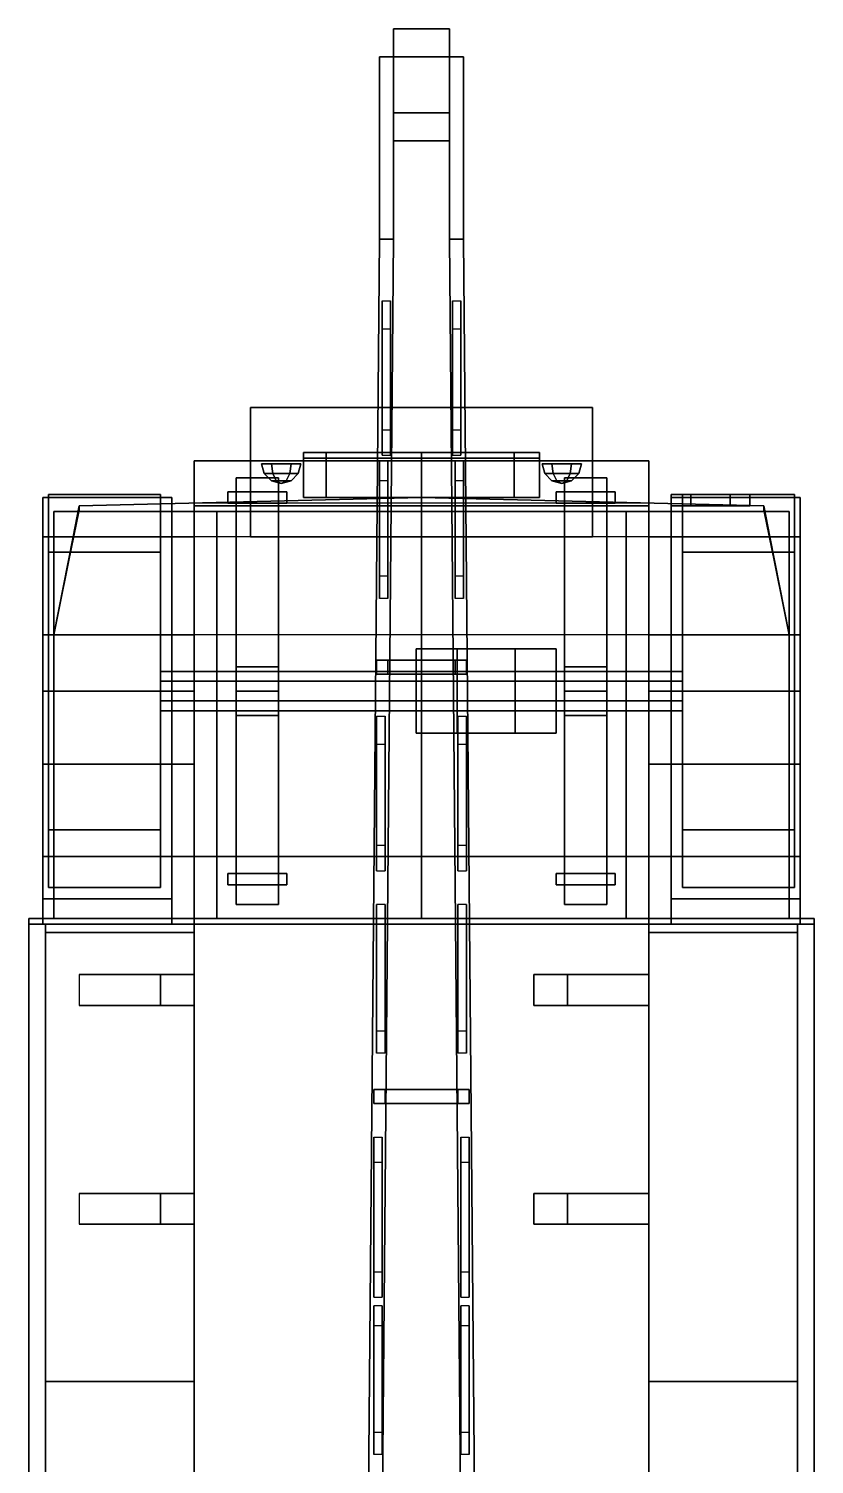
# Model space of a CAD drawing. Extents: x -1.4 to 1.4, y -4.12 to 5.27.
# Drawn here: x -1.4 to 1.4, y 0.16 to 5.27 of the extents above; entities that cross this region are included whole.
import ezdxf

# ---------------------------------------------------------------- set-up
doc = ezdxf.new("R2010")
doc.units = 0
doc.layers.get('0').update_dxf_attribs({"linetype": 'CONTINUOUS'})
for name, color, linetype in [('CRANE', 1, 'CONTINUOUS'), ('MUDGUARD', 6, 'CONTINUOUS'), ('WHEELS', 2, 'CONTINUOUS')]:
    doc.layers.add(name, color=color, linetype=linetype)

msp = doc.modelspace()

# ---------------------------------------------------------------- linework, layer by layer
for points in [[(-0.61, 3.92, 1.11), (-0.61, 3.46, 1.11), (-0.61, 3.46, 1.31), (-0.61, 3.92, 1.31)], [(-0.61, 3.92, 1.31), (-0.61, 3.46, 1.31), (0.61, 3.46, 1.31), (0.61, 3.92, 1.31)], [(0.61, 3.92, 1.31), (0.61, 3.92, 1.11), (-0.61, 3.92, 1.11), (-0.61, 3.92, 1.31)], [(0.61, 3.92, 1.11), (0.61, 3.46, 1.11), (-0.61, 3.46, 1.11), (-0.61, 3.92, 1.11)], [(0.61, 3.46, 1.31), (0.61, 3.46, 1.11), (0.61, 3.92, 1.11), (0.61, 3.92, 1.31)], [(0.42, 3.76, 2.15), (0.42, 3.74, 1.3), (-0.42, 3.74, 1.3), (-0.42, 3.76, 2.15)], [(-0.42, 3.76, 2.15), (-0.42, 3.74, 1.3), (-0.42, 3.6, 1.3), (-0.42, 3.6, 2.15)], [(-0.34, 3.76, 2.24), (-0.42, 3.76, 2.15), (-0.42, 3.6, 2.15), (-0.34, 3.6, 2.24)], [(0, 3.76, 2.27), (0, 3.76, 2.15), (-0.42, 3.76, 2.15), (-0.34, 3.76, 2.24)], [(-0.42, 3.74, 1.3), (0.42, 3.74, 1.3), (0.42, 3.6, 1.3), (-0.42, 3.6, 1.3)], [(-0.34, 3.6, 2.24), (0, 3.6, 2.27), (0, 3.76, 2.27), (-0.34, 3.76, 2.24)], [(0.33, 3.76, 2.24), (0.42, 3.76, 2.15), (0, 3.76, 2.15), (0, 3.76, 2.27)], [(0, 3.6, 2.27), (0.33, 3.6, 2.24), (0.33, 3.76, 2.24), (0, 3.76, 2.27)], [(0.33, 3.6, 2.24), (0.42, 3.6, 2.15), (0.42, 3.76, 2.15), (0.33, 3.76, 2.24)], [(0.42, 3.6, 2.15), (0.42, 3.6, 1.3), (0.42, 3.74, 1.3), (0.42, 3.76, 2.15)], [(-0.81, 3.73, 1.12), (-0.81, 2.1, 1.12), (-0.81, 2.1, 1.3), (-0.81, 3.73, 1.3)], [(0.81, 3.73, 1.12), (0.81, 2.1, 1.12), (-0.81, 2.1, 1.12), (-0.81, 3.73, 1.12)], [(0.81, 3.73, 1.3), (0.81, 3.73, 1.12), (-0.81, 3.73, 1.12), (-0.81, 3.73, 1.3)], [(-0.81, 3.73, 1.3), (-0.81, 3.5801, 1.3), (0.81, 3.5801, 1.3), (0.81, 3.73, 1.3)], [(-0.43, 3.72, 1.37), (-0.465, 3.72, 1.3094), (-0.535, 3.72, 1.3094), (-0.57, 3.72, 1.37)], [(-0.465, 3.72, 1.4306), (-0.43, 3.72, 1.37), (-0.57, 3.72, 1.37), (-0.535, 3.72, 1.4306)], [(-0.5303, 3.685, 1.4225), (-0.535, 3.72, 1.4306), (-0.57, 3.72, 1.37), (-0.5606, 3.685, 1.37)], [(-0.5606, 3.685, 1.37), (-0.57, 3.72, 1.37), (-0.535, 3.72, 1.3094), (-0.5303, 3.685, 1.3175)], [(-0.5175, 3.6594, 1.4003), (-0.5303, 3.685, 1.4225), (-0.5606, 3.685, 1.37), (-0.535, 3.6594, 1.37)], [(-0.535, 3.6594, 1.37), (-0.5606, 3.685, 1.37), (-0.5303, 3.685, 1.3175), (-0.5175, 3.6594, 1.3397)], [(-0.4697, 3.685, 1.4225), (-0.465, 3.72, 1.4306), (-0.535, 3.72, 1.4306), (-0.5303, 3.685, 1.4225)], [(-0.5303, 3.685, 1.3175), (-0.535, 3.72, 1.3094), (-0.465, 3.72, 1.3094), (-0.4697, 3.685, 1.3175)], [(-0.4825, 3.6594, 1.4003), (-0.4697, 3.685, 1.4225), (-0.5303, 3.685, 1.4225), (-0.5175, 3.6594, 1.4003)], [(-0.5175, 3.6594, 1.3397), (-0.5303, 3.685, 1.3175), (-0.4697, 3.685, 1.3175), (-0.4825, 3.6594, 1.3397)], [(-0.465, 3.6594, 1.37), (-0.4394, 3.685, 1.37), (-0.4697, 3.685, 1.4225), (-0.4825, 3.6594, 1.4003)], [(-0.4825, 3.6594, 1.3397), (-0.4697, 3.685, 1.3175), (-0.4394, 3.685, 1.37), (-0.465, 3.6594, 1.37)], [(-0.4394, 3.685, 1.37), (-0.43, 3.72, 1.37), (-0.465, 3.72, 1.4306), (-0.4697, 3.685, 1.4225)], [(-0.4697, 3.685, 1.3175), (-0.465, 3.72, 1.3094), (-0.43, 3.72, 1.37), (-0.4394, 3.685, 1.37)], [(0.4394, 3.685, 1.37), (0.43, 3.72, 1.37), (0.465, 3.72, 1.3094), (0.4697, 3.685, 1.3175)], [(0.4697, 3.685, 1.4225), (0.465, 3.72, 1.4306), (0.43, 3.72, 1.37), (0.4394, 3.685, 1.37)], [(0.535, 3.72, 1.4306), (0.57, 3.72, 1.37), (0.43, 3.72, 1.37), (0.465, 3.72, 1.4306)], [(0.57, 3.72, 1.37), (0.535, 3.72, 1.3094), (0.465, 3.72, 1.3094), (0.43, 3.72, 1.37)], [(0.465, 3.6594, 1.37), (0.4394, 3.685, 1.37), (0.4697, 3.685, 1.3175), (0.4825, 3.6594, 1.3397)], [(0.4825, 3.6594, 1.4003), (0.4697, 3.685, 1.4225), (0.4394, 3.685, 1.37), (0.465, 3.6594, 1.37)], [(0.4697, 3.685, 1.3175), (0.465, 3.72, 1.3094), (0.535, 3.72, 1.3094), (0.5303, 3.685, 1.3175)], [(0.5303, 3.685, 1.4225), (0.535, 3.72, 1.4306), (0.465, 3.72, 1.4306), (0.4697, 3.685, 1.4225)], [(0.4825, 3.6594, 1.3397), (0.4697, 3.685, 1.3175), (0.5303, 3.685, 1.3175), (0.5175, 3.6594, 1.3397)], [(0.5175, 3.6594, 1.4003), (0.5303, 3.685, 1.4225), (0.4697, 3.685, 1.4225), (0.4825, 3.6594, 1.4003)], [(0.5175, 3.6594, 1.3397), (0.5303, 3.685, 1.3175), (0.5606, 3.685, 1.37), (0.535, 3.6594, 1.37)], [(0.535, 3.6594, 1.37), (0.5606, 3.685, 1.37), (0.5303, 3.685, 1.4225), (0.5175, 3.6594, 1.4003)], [(0.5303, 3.685, 1.3175), (0.535, 3.72, 1.3094), (0.57, 3.72, 1.37), (0.5606, 3.685, 1.37)], [(0.5606, 3.685, 1.37), (0.57, 3.72, 1.37), (0.535, 3.72, 1.4306), (0.5303, 3.685, 1.4225)], [(0.81, 2.1, 1.3), (0.81, 2.1, 1.12), (0.81, 3.73, 1.12), (0.81, 3.73, 1.3)], [(-0.51, 3.67, 1.1), (-0.51, 3.67, 1.05), (-0.66, 3.67, 1.05), (-0.66, 3.67, 1.1)], [(-0.66, 3.67, 1.05), (-0.66, 2.91, 0.8), (-0.66, 2.91, 0.9), (-0.66, 3.67, 1.1)], [(-0.51, 3.67, 1.05), (-0.51, 2.91, 0.8), (-0.66, 2.91, 0.8), (-0.66, 3.67, 1.05)], [(-0.66, 3.67, 1.1), (-0.66, 2.91, 0.9), (-0.51, 2.91, 0.9), (-0.51, 3.67, 1.1)], [(-0.5, 3.65, 1.37), (-0.5175, 3.6594, 1.4003), (-0.535, 3.6594, 1.37), (-0.5, 3.65, 1.37)], [(-0.5, 3.65, 1.37), (-0.535, 3.6594, 1.37), (-0.5175, 3.6594, 1.3397), (-0.5, 3.65, 1.37)], [(-0.5, 3.65, 1.37), (-0.4825, 3.6594, 1.4003), (-0.5175, 3.6594, 1.4003), (-0.5, 3.65, 1.37)], [(-0.5, 3.65, 1.37), (-0.5175, 3.6594, 1.3397), (-0.4825, 3.6594, 1.3397), (-0.5, 3.65, 1.37)], [(-0.51, 2.91, 0.9), (-0.51, 2.91, 0.8), (-0.51, 3.67, 1.05), (-0.51, 3.67, 1.1)], [(-0.5, 3.65, 1.37), (-0.465, 3.6594, 1.37), (-0.4825, 3.6594, 1.4003), (-0.5, 3.65, 1.37)], [(-0.5, 3.65, 1.37), (-0.4825, 3.6594, 1.3397), (-0.465, 3.6594, 1.37), (-0.5, 3.65, 1.37)], [(0.5, 3.65, 1.37), (0.465, 3.6594, 1.37), (0.4825, 3.6594, 1.3397), (0.5, 3.65, 1.37)], [(0.5, 3.65, 1.37), (0.4825, 3.6594, 1.4003), (0.465, 3.6594, 1.37), (0.5, 3.65, 1.37)], [(0.5, 3.65, 1.37), (0.4825, 3.6594, 1.3397), (0.5175, 3.6594, 1.3397), (0.5, 3.65, 1.37)], [(0.5, 3.65, 1.37), (0.5175, 3.6594, 1.4003), (0.4825, 3.6594, 1.4003), (0.5, 3.65, 1.37)], [(0.5, 3.65, 1.37), (0.5175, 3.6594, 1.3397), (0.535, 3.6594, 1.37), (0.5, 3.65, 1.37)], [(0.5, 3.65, 1.37), (0.535, 3.6594, 1.37), (0.5175, 3.6594, 1.4003), (0.5, 3.65, 1.37)], [(0.66, 3.67, 1.1), (0.66, 3.67, 1.05), (0.51, 3.67, 1.05), (0.51, 3.67, 1.1)], [(0.51, 3.67, 1.05), (0.51, 2.91, 0.8), (0.51, 2.91, 0.9), (0.51, 3.67, 1.1)], [(0.66, 3.67, 1.05), (0.66, 2.91, 0.8), (0.51, 2.91, 0.8), (0.51, 3.67, 1.05)], [(0.51, 3.67, 1.1), (0.51, 2.91, 0.9), (0.66, 2.91, 0.9), (0.66, 3.67, 1.1)], [(0.66, 2.91, 0.9), (0.66, 2.91, 0.8), (0.66, 3.67, 1.05), (0.66, 3.67, 1.1)], [(0, 3.6, 1.3), (0, 3.46, 1.3), (-1.24, 3.46, 1.3), (-1.22, 3.57, 1.3)], [(0, 3.6, 2.42), (0, 3.6, 1.3), (-1.22, 3.57, 1.3), (-1.22, 3.57, 2.25)], [(0, 3.55, 3.11), (0, 3.6, 2.42), (-1.22, 3.57, 2.25), (-1.22, 3.55, 3.11)], [(-0.48, 3.62, 1.02), (-0.48, 3.58, 1.02), (-0.69, 3.58, 1.02), (-0.69, 3.62, 1.02)], [(-0.48, 3.62, 1.12), (-0.48, 3.62, 1.02), (-0.69, 3.62, 1.02), (-0.69, 3.62, 1.12)], [(-0.69, 3.62, 1.02), (-0.69, 3.58, 1.02), (-0.69, 3.58, 1.12), (-0.69, 3.62, 1.12)], [(-0.48, 3.58, 1.12), (-0.48, 3.58, 1.02), (-0.48, 3.62, 1.02), (-0.48, 3.62, 1.12)], [(1.22, 3.57, 2.25), (1.22, 3.57, 1.3), (0, 3.6, 1.3), (0, 3.6, 2.42)], [(1.22, 3.57, 1.3), (1.24, 3.46, 1.3), (0, 3.46, 1.3), (0, 3.6, 1.3)], [(1.22, 3.55, 3.11), (1.22, 3.57, 2.25), (0, 3.6, 2.42), (0, 3.55, 3.11)], [(0.48, 3.62, 1.02), (0.48, 3.58, 1.02), (0.48, 3.58, 1.12), (0.48, 3.62, 1.12)], [(0.69, 3.62, 1.12), (0.69, 3.62, 1.02), (0.48, 3.62, 1.02), (0.48, 3.62, 1.12)], [(0.69, 3.62, 1.02), (0.69, 3.58, 1.02), (0.48, 3.58, 1.02), (0.48, 3.62, 1.02)], [(0.69, 3.58, 1.12), (0.69, 3.58, 1.02), (0.69, 3.62, 1.02), (0.69, 3.62, 1.12)], [(0.96, 3.61, 1.6912), (0.89, 3.61, 1.57), (0.89, 3.57, 1.57), (0.96, 3.57, 1.6912)], [(0.89, 3.61, 1.57), (0.96, 3.61, 1.4488), (0.96, 3.57, 1.4488), (0.89, 3.57, 1.57)], [(1.17, 3.61, 1.57), (0.89, 3.61, 1.57), (0.96, 3.61, 1.6912), (1.1, 3.61, 1.6912)], [(1.1, 3.61, 1.4488), (0.96, 3.61, 1.4488), (0.89, 3.61, 1.57), (1.17, 3.61, 1.57)], [(1.1, 3.61, 1.6912), (0.96, 3.61, 1.6912), (0.96, 3.57, 1.6912), (1.1, 3.57, 1.6912)], [(0.96, 3.61, 1.4488), (1.1, 3.61, 1.4488), (1.1, 3.57, 1.4488), (0.96, 3.57, 1.4488)], [(1.17, 3.61, 1.57), (1.1, 3.61, 1.6912), (1.1, 3.57, 1.6912), (1.17, 3.57, 1.57)], [(1.1, 3.61, 1.4488), (1.17, 3.61, 1.57), (1.17, 3.57, 1.57), (1.1, 3.57, 1.4488)], [(-1.22, 3.57, 2.25), (-1.31, 3.11, 2.25), (-1.31, 3.11, 3.11), (-1.22, 3.55, 3.11)], [(1.31, 3.55, 3.18), (1.31, 3.55, 3.11), (-1.31, 3.55, 3.11), (-1.31, 3.55, 3.18)], [(-1.31, 3.55, 3.18), (-1.31, 3.55, 3.11), (-1.31, 2.1, 3.11), (-1.31, 2.1, 3.18)], [(-1.31, 3.55, 3.11), (1.31, 3.55, 3.11), (1.31, 3.11, 3.11), (-1.31, 3.11, 3.11)], [(0, 3.55, 3.4), (0, 3.55, 3.18), (-1.31, 3.55, 3.18), (-0.73, 3.55, 3.35)], [(-0.73, 3.55, 3.35), (-1.31, 3.55, 3.18), (-1.31, 2.1, 3.18), (-0.73, 2.1, 3.35)], [(-1.22, 3.57, 1.3), (-1.24, 3.46, 1.3), (-1.2415, 3.46, 2.25), (-1.22, 3.57, 2.25)], [(0.81, 3.57, 2.25), (0.81, 3.57, 1.3), (-0.81, 3.57, 1.3), (-0.81, 3.57, 2.25)], [(0.81, 3.57, 1.3), (0.81, 2.32, 1.3), (-0.81, 2.32, 1.3), (-0.81, 3.57, 1.3)], [(-0.73, 2.1, 3.35), (0, 2.1, 3.4), (0, 3.55, 3.4), (-0.73, 3.55, 3.35)], [(-0.69, 3.58, 1.12), (-0.69, 3.58, 1.02), (-0.48, 3.58, 1.02), (-0.48, 3.58, 1.12)], [(0, 2.1, 3.4), (0.73, 2.1, 3.35), (0.73, 3.55, 3.35), (0, 3.55, 3.4)], [(0.73, 3.55, 3.35), (1.31, 3.55, 3.18), (0, 3.55, 3.18), (0, 3.55, 3.4)], [(0.48, 3.58, 1.12), (0.48, 3.58, 1.02), (0.69, 3.58, 1.02), (0.69, 3.58, 1.12)], [(0.73, 2.1, 3.35), (1.31, 2.1, 3.18), (1.31, 3.55, 3.18), (0.73, 3.55, 3.35)], [(1.2415, 3.46, 2.25), (1.24, 3.46, 1.3), (1.22, 3.57, 1.3), (1.22, 3.57, 2.25)], [(1.31, 3.11, 3.11), (1.31, 3.11, 2.25), (1.22, 3.57, 2.25), (1.22, 3.55, 3.11)], [(1.31, 2.1, 3.18), (1.31, 2.1, 3.11), (1.31, 3.55, 3.11), (1.31, 3.55, 3.18)], [(-1.24, 3.46, 1.3), (-1.31, 3.11, 1.5), (-1.31, 3.11, 2.25), (-1.2415, 3.46, 2.25)], [(-0.81, 3.46, 1.3), (-0.81, 3.11, 1.5), (-1.31, 3.11, 1.5), (-1.24, 3.46, 1.3)], [(-0.61, 3.46, 1.31), (-0.61, 3.46, 1.11), (0.61, 3.46, 1.11), (0.61, 3.46, 1.31)], [(1.24, 3.46, 1.3), (1.31, 3.11, 1.5), (0.81, 3.11, 1.5), (0.81, 3.46, 1.3)], [(1.31, 3.11, 2.25), (1.31, 3.11, 1.5), (1.24, 3.46, 1.3), (1.2415, 3.46, 2.25)], [(-1.31, 3.11, 1.5), (-1.31, 2.91, 1.53), (-1.31, 2.91, 2.25), (-1.31, 3.11, 2.25)], [(-0.81, 3.11, 1.5), (-0.81, 2.91, 1.53), (-1.31, 2.91, 1.53), (-1.31, 3.11, 1.5)], [(-1.31, 3.11, 2.25), (-1.31, 2.1, 2.25), (-1.31, 2.1, 3.11), (-1.31, 3.11, 3.11)], [(-1.31, 3.11, 3.11), (-1.31, 2.1, 3.11), (1.31, 2.1, 3.11), (1.31, 3.11, 3.11)], [(1.31, 3.11, 1.5), (1.31, 2.91, 1.53), (0.81, 2.91, 1.53), (0.81, 3.11, 1.5)], [(1.31, 2.91, 2.25), (1.31, 2.91, 1.53), (1.31, 3.11, 1.5), (1.31, 3.11, 2.25)], [(1.31, 2.1, 3.11), (1.31, 2.1, 2.25), (1.31, 3.11, 2.25), (1.31, 3.11, 3.11)], [(0.1267, 3.06, 0.9494), (-0.0194, 3.06, 0.8033), (-0.0194, 2.76, 0.8033), (0.1267, 2.76, 0.9494)], [(-0.0194, 3.06, 0.8033), (-0.0194, 3.06, 0.5967), (-0.0194, 2.76, 0.5967), (-0.0194, 2.76, 0.8033)], [(-0.0194, 3.06, 0.5967), (0.1267, 3.06, 0.4506), (0.1267, 2.76, 0.4506), (-0.0194, 2.76, 0.5967)], [(0.3333, 3.06, 0.9494), (-0.0194, 3.06, 0.5967), (-0.0194, 3.06, 0.8033), (0.1267, 3.06, 0.9494)], [(0.4794, 3.06, 0.8033), (0.1267, 3.06, 0.4506), (-0.0194, 3.06, 0.5967), (0.3333, 3.06, 0.9494)], [(0.3333, 3.06, 0.9494), (0.1267, 3.06, 0.9494), (0.1267, 2.76, 0.9494), (0.3333, 2.76, 0.9494)], [(0.1267, 3.06, 0.4506), (0.3333, 3.06, 0.4506), (0.3333, 2.76, 0.4506), (0.1267, 2.76, 0.4506)], [(0.4794, 3.06, 0.5967), (0.3333, 3.06, 0.4506), (0.1267, 3.06, 0.4506), (0.4794, 3.06, 0.8033)], [(0.4794, 3.06, 0.8033), (0.3333, 3.06, 0.9494), (0.3333, 2.76, 0.9494), (0.4794, 2.76, 0.8033)], [(0.3333, 3.06, 0.4506), (0.4794, 3.06, 0.5967), (0.4794, 2.76, 0.5967), (0.3333, 2.76, 0.4506)], [(0.4794, 3.06, 0.5967), (0.4794, 3.06, 0.8033), (0.4794, 2.76, 0.8033), (0.4794, 2.76, 0.5967)], [(-0.51, 2.91, 0.8), (-0.51, 2.9966, 0.75), (-0.66, 2.9966, 0.75), (-0.66, 2.91, 0.8)], [(-0.66, 2.8234, 0.75), (-0.66, 2.91, 0.8), (-0.66, 2.9966, 0.75), (-0.66, 2.8234, 0.65)], [(-0.51, 2.9966, 0.75), (-0.51, 2.9966, 0.65), (-0.66, 2.9966, 0.65), (-0.66, 2.9966, 0.75)], [(-0.51, 2.9966, 0.65), (-0.51, 2.91, 0.6), (-0.66, 2.91, 0.6), (-0.66, 2.9966, 0.65)], [(-0.66, 2.8234, 0.65), (-0.66, 2.9966, 0.75), (-0.66, 2.9966, 0.65), (-0.66, 2.91, 0.6)], [(-0.51, 2.8234, 0.75), (-0.51, 2.9966, 0.65), (-0.51, 2.9966, 0.75), (-0.51, 2.91, 0.8)], [(-0.51, 2.8234, 0.65), (-0.51, 2.91, 0.6), (-0.51, 2.9966, 0.65), (-0.51, 2.8234, 0.75)], [(0.51, 2.8234, 0.75), (0.51, 2.91, 0.8), (0.51, 2.9966, 0.75), (0.51, 2.8234, 0.65)], [(0.66, 2.91, 0.8), (0.66, 2.9966, 0.75), (0.51, 2.9966, 0.75), (0.51, 2.91, 0.8)], [(0.51, 2.8234, 0.65), (0.51, 2.9966, 0.75), (0.51, 2.9966, 0.65), (0.51, 2.91, 0.6)], [(0.66, 2.9966, 0.65), (0.66, 2.91, 0.6), (0.51, 2.91, 0.6), (0.51, 2.9966, 0.65)], [(0.66, 2.9966, 0.75), (0.66, 2.9966, 0.65), (0.51, 2.9966, 0.65), (0.51, 2.9966, 0.75)], [(0.66, 2.8234, 0.75), (0.66, 2.9966, 0.65), (0.66, 2.9966, 0.75), (0.66, 2.91, 0.8)], [(0.66, 2.8234, 0.65), (0.66, 2.91, 0.6), (0.66, 2.9966, 0.65), (0.66, 2.8234, 0.75)], [(-1.31, 2.91, 1.53), (-1.31, 2.65, 1.5), (-1.31, 2.65, 2.25), (-1.31, 2.91, 2.25)], [(-0.81, 2.91, 1.53), (-0.81, 2.65, 1.5), (-1.31, 2.65, 1.5), (-1.31, 2.91, 1.53)], [(-0.51, 2.8234, 0.75), (-0.51, 2.91, 0.8), (-0.66, 2.91, 0.8), (-0.66, 2.8234, 0.75)], [(-0.51, 2.91, 0.6), (-0.51, 2.8234, 0.65), (-0.66, 2.8234, 0.65), (-0.66, 2.91, 0.6)], [(-0.66, 2.91, 0.9), (-0.66, 2.91, 0.8), (-0.66, 2.15, 1.05), (-0.66, 2.15, 1.1)], [(-0.66, 2.15, 1.05), (-0.66, 2.91, 0.8), (-0.51, 2.91, 0.8), (-0.51, 2.15, 1.05)], [(-0.51, 2.15, 1.1), (-0.51, 2.91, 0.9), (-0.66, 2.91, 0.9), (-0.66, 2.15, 1.1)], [(-0.51, 2.15, 1.05), (-0.51, 2.91, 0.8), (-0.51, 2.91, 0.9), (-0.51, 2.15, 1.1)], [(0.66, 2.8234, 0.75), (0.66, 2.91, 0.8), (0.51, 2.91, 0.8), (0.51, 2.8234, 0.75)], [(0.66, 2.91, 0.6), (0.66, 2.8234, 0.65), (0.51, 2.8234, 0.65), (0.51, 2.91, 0.6)], [(0.51, 2.91, 0.9), (0.51, 2.91, 0.8), (0.51, 2.15, 1.05), (0.51, 2.15, 1.1)], [(0.51, 2.15, 1.05), (0.51, 2.91, 0.8), (0.66, 2.91, 0.8), (0.66, 2.15, 1.05)], [(0.66, 2.15, 1.1), (0.66, 2.91, 0.9), (0.51, 2.91, 0.9), (0.51, 2.15, 1.1)], [(0.66, 2.15, 1.05), (0.66, 2.91, 0.8), (0.66, 2.91, 0.9), (0.66, 2.15, 1.1)], [(1.31, 2.91, 1.53), (1.31, 2.65, 1.5), (0.81, 2.65, 1.5), (0.81, 2.91, 1.53)], [(1.31, 2.65, 2.25), (1.31, 2.65, 1.5), (1.31, 2.91, 1.53), (1.31, 2.91, 2.25)], [(-0.51, 2.8234, 0.65), (-0.51, 2.8234, 0.75), (-0.66, 2.8234, 0.75), (-0.66, 2.8234, 0.65)], [(0.66, 2.8234, 0.65), (0.66, 2.8234, 0.75), (0.51, 2.8234, 0.75), (0.51, 2.8234, 0.65)], [(0.3333, 2.76, 0.9494), (0.1267, 2.76, 0.9494), (-0.0194, 2.76, 0.8033), (0.4794, 2.76, 0.8033)], [(0.4794, 2.76, 0.8033), (-0.0194, 2.76, 0.8033), (-0.0194, 2.76, 0.5967), (0.4794, 2.76, 0.5967)], [(0.4794, 2.76, 0.5967), (-0.0194, 2.76, 0.5967), (0.1267, 2.76, 0.4506), (0.3333, 2.76, 0.4506)], [(-1.31, 2.65, 1.5), (-1.31, 2.32, 1.3), (-1.31, 2.32, 2.25), (-1.31, 2.65, 2.25)], [(-0.81, 2.65, 1.5), (-0.81, 2.32, 1.3), (-1.31, 2.32, 1.3), (-1.31, 2.65, 1.5)], [(1.31, 2.65, 1.5), (1.31, 2.32, 1.3), (0.81, 2.32, 1.3), (0.81, 2.65, 1.5)], [(1.31, 2.32, 2.25), (1.31, 2.32, 1.3), (1.31, 2.65, 1.5), (1.31, 2.65, 2.25)], [(-1.31, 2.32, 1.3), (-1.31, 2.1, 1.3), (-1.31, 2.1, 2.25), (-1.31, 2.32, 2.25)], [(1.31, 2.32, 1.3), (1.31, 2.1, 1.3), (-1.31, 2.1, 1.3), (-1.31, 2.32, 1.3)], [(1.31, 2.1, 2.25), (1.31, 2.1, 1.3), (1.31, 2.32, 1.3), (1.31, 2.32, 2.25)], [(-0.48, 2.26, 1.12), (-0.48, 2.26, 1.02), (-0.69, 2.26, 1.02), (-0.69, 2.26, 1.12)], [(-0.48, 2.26, 1.02), (-0.48, 2.22, 1.02), (-0.69, 2.22, 1.02), (-0.69, 2.26, 1.02)], [(-0.69, 2.26, 1.02), (-0.69, 2.22, 1.02), (-0.69, 2.22, 1.12), (-0.69, 2.26, 1.12)], [(-0.48, 2.22, 1.12), (-0.48, 2.22, 1.02), (-0.48, 2.26, 1.02), (-0.48, 2.26, 1.12)], [(0.48, 2.26, 1.02), (0.48, 2.22, 1.02), (0.48, 2.22, 1.12), (0.48, 2.26, 1.12)], [(0.69, 2.26, 1.02), (0.69, 2.22, 1.02), (0.48, 2.22, 1.02), (0.48, 2.26, 1.02)], [(0.69, 2.26, 1.12), (0.69, 2.26, 1.02), (0.48, 2.26, 1.02), (0.48, 2.26, 1.12)], [(0.69, 2.22, 1.12), (0.69, 2.22, 1.02), (0.69, 2.26, 1.02), (0.69, 2.26, 1.12)], [(-0.69, 2.22, 1.12), (-0.69, 2.22, 1.02), (-0.48, 2.22, 1.02), (-0.48, 2.22, 1.12)], [(0.48, 2.22, 1.12), (0.48, 2.22, 1.02), (0.69, 2.22, 1.02), (0.69, 2.22, 1.12)], [(-0.66, 2.15, 1.1), (-0.66, 2.15, 1.05), (-0.51, 2.15, 1.05), (-0.51, 2.15, 1.1)], [(0.51, 2.15, 1.1), (0.51, 2.15, 1.05), (0.66, 2.15, 1.05), (0.66, 2.15, 1.1)], [(-1.4, 2.1, 1.59), (-1.4, -2.82, 1.59), (-1.4, -2.82, 1.82), (-1.4, 2.1, 1.82)], [(-1.4, 2.1, 1.82), (-1.4, -2.82, 1.82), (1.4, -2.82, 1.82), (1.4, 2.1, 1.82)], [(1.4, 2.1, 1.82), (1.4, 2.1, 1.59), (-1.4, 2.1, 1.59), (-1.4, 2.1, 1.82)], [(1.4, 2.1, 1.59), (1.4, -2.82, 1.59), (-1.4, -2.82, 1.59), (-1.4, 2.1, 1.59)], [(-1.31, 2.1, 2.25), (-1.31, 2.1, 1.3), (1.31, 2.1, 1.3), (1.31, 2.1, 2.25)], [(-1.31, 2.1, 3.11), (-1.31, 2.1, 2.25), (1.31, 2.1, 2.25), (1.31, 2.1, 3.11)], [(-1.31, 2.1, 3.11), (1.31, 2.1, 3.11), (1.31, 2.1, 3.18), (-1.31, 2.1, 3.18)], [(-1.31, 2.1, 3.18), (0, 2.1, 3.18), (0, 2.1, 3.4), (-0.73, 2.1, 3.35)], [(-0.81, 2.1, 1.12), (-0.81, -3.82, 1.12), (-0.81, -3.82, 1.54), (-0.81, 2.1, 1.54)], [(-0.81, 2.1, 1.54), (-0.81, -3.82, 1.54), (0.81, -3.82, 1.54), (0.81, 2.1, 1.54)], [(0.81, 2.1, 1.12), (0.81, -3.82, 1.12), (-0.81, -3.82, 1.12), (-0.81, 2.1, 1.12)], [(0, 2.1, 3.18), (1.31, 2.1, 3.18), (0.73, 2.1, 3.35), (0, 2.1, 3.4)], [(0.81, -3.82, 1.54), (0.81, -3.82, 1.12), (0.81, 2.1, 1.12), (0.81, 2.1, 1.54)], [(1.4, -2.82, 1.82), (1.4, -2.82, 1.59), (1.4, 2.1, 1.59), (1.4, 2.1, 1.82)], [(-1.34, 2.08, 1.54), (-1.34, -2.82, 1.54), (-1.4, -2.82, 1.59), (-1.4, 2.08, 1.59)], [(1.4, 2.08, 1.59), (1.34, 2.08, 1.54), (-1.34, 2.08, 1.54), (-1.4, 2.08, 1.59)], [(1.34, 2.08, 1.54), (1.34, -2.82, 1.54), (-1.34, -2.82, 1.54), (-1.34, 2.08, 1.54)], [(-0.81, 2.05, 1.45), (-0.81, 2.05, 0.81), (-1.34, 2.05, 0.81), (-1.34, 2.05, 1.45)], [(-1.34, 2.05, 0.81), (-1.34, 0.45, 0.81), (-1.34, 0.45, 1.45), (-1.34, 2.05, 1.45)], [(-0.81, 2.05, 0.81), (-0.81, 0.45, 0.81), (-1.34, 0.45, 0.81), (-1.34, 2.05, 0.81)], [(-1.34, 2.05, 1.45), (-1.34, 0.45, 1.45), (-0.81, 0.45, 1.45), (-0.81, 2.05, 1.45)], [(-0.81, 0.45, 1.45), (-0.81, 0.45, 0.81), (-0.81, 2.05, 0.81), (-0.81, 2.05, 1.45)], [(0.81, 2.05, 0.81), (0.81, 0.45, 0.81), (0.81, 0.45, 1.45), (0.81, 2.05, 1.45)], [(0.81, 2.05, 1.45), (0.81, 0.45, 1.45), (1.34, 0.45, 1.45), (1.34, 2.05, 1.45)], [(1.34, 2.05, 1.45), (1.34, 2.05, 0.81), (0.81, 2.05, 0.81), (0.81, 2.05, 1.45)], [(1.34, 2.05, 0.81), (1.34, 0.45, 0.81), (0.81, 0.45, 0.81), (0.81, 2.05, 0.81)], [(1.4, -2.82, 1.59), (1.34, -2.82, 1.54), (1.34, 2.08, 1.54), (1.4, 2.08, 1.59)], [(1.34, 0.45, 1.45), (1.34, 0.45, 0.81), (1.34, 2.05, 0.81), (1.34, 2.05, 1.45)], [(-1.22, 1.9, 1.82), (-1.22, 1.79, 1.82), (-0.93, 1.79, 3.04), (-0.93, 1.9, 3.04)], [(-0.81, 1.9, 3.04), (-0.81, 1.9, 1.82), (-1.22, 1.9, 1.82), (-0.93, 1.9, 3.04)], [(-0.93, 1.9, 3.04), (-0.93, 1.79, 3.04), (-0.81, 1.79, 3.04), (-0.81, 1.9, 3.04)], [(-0.81, 1.79, 3.04), (-0.81, 1.79, 1.82), (-0.81, 1.9, 1.82), (-0.81, 1.9, 3.04)], [(0.52, 1.9, 3.04), (0.81, 1.9, 1.82), (0.4, 1.9, 1.82), (0.4, 1.9, 3.04)], [(0.52, 1.79, 3.04), (0.52, 1.9, 3.04), (0.4, 1.9, 3.04), (0.4, 1.79, 3.04)], [(0.4, 1.9, 3.04), (0.4, 1.9, 1.82), (0.4, 1.79, 1.82), (0.4, 1.79, 3.04)], [(0.81, 1.79, 1.82), (0.81, 1.9, 1.82), (0.52, 1.9, 3.04), (0.52, 1.79, 3.04)], [(-0.93, 1.79, 3.04), (-1.22, 1.79, 1.82), (-0.81, 1.79, 1.82), (-0.81, 1.79, 3.04)], [(0.4, 1.79, 3.04), (0.4, 1.79, 1.82), (0.81, 1.79, 1.82), (0.52, 1.79, 3.04)], [(-1.22, 1.12, 1.82), (-1.22, 1.01, 1.82), (-0.93, 1.01, 3.04), (-0.93, 1.12, 3.04)], [(-0.81, 1.12, 3.04), (-0.81, 1.12, 1.82), (-1.22, 1.12, 1.82), (-0.93, 1.12, 3.04)], [(-0.93, 1.12, 3.04), (-0.93, 1.01, 3.04), (-0.81, 1.01, 3.04), (-0.81, 1.12, 3.04)], [(-0.81, 1.01, 3.04), (-0.81, 1.01, 1.82), (-0.81, 1.12, 1.82), (-0.81, 1.12, 3.04)], [(0.52, 1.12, 3.04), (0.81, 1.12, 1.82), (0.4, 1.12, 1.82), (0.4, 1.12, 3.04)], [(0.52, 1.01, 3.04), (0.52, 1.12, 3.04), (0.4, 1.12, 3.04), (0.4, 1.01, 3.04)], [(0.4, 1.12, 3.04), (0.4, 1.12, 1.82), (0.4, 1.01, 1.82), (0.4, 1.01, 3.04)], [(0.81, 1.01, 1.82), (0.81, 1.12, 1.82), (0.52, 1.12, 3.04), (0.52, 1.01, 3.04)], [(-0.93, 1.01, 3.04), (-1.22, 1.01, 1.82), (-0.81, 1.01, 1.82), (-0.81, 1.01, 3.04)], [(0.4, 1.01, 3.04), (0.4, 1.01, 1.82), (0.81, 1.01, 1.82), (0.52, 1.01, 3.04)], [(-1.34, 0.45, 1.45), (-1.34, 0.45, 0.81), (-0.81, 0.45, 0.81), (-0.81, 0.45, 1.45)], [(0.81, 0.45, 1.45), (0.81, 0.45, 0.81), (1.34, 0.45, 0.81), (1.34, 0.45, 1.45)]]:
    msp.add_3dface(points)
at = {"layer": 'CRANE'}
for points in [[(0.1, 5.17, 4.4632), (0.1, 5.27, 4.29), (-0.1, 5.27, 4.29), (-0.1, 5.17, 4.4632)], [(0.1, 5.27, 4.29), (0.1, 5.17, 4.1168), (-0.1, 5.17, 4.1168), (-0.1, 5.27, 4.29)], [(-0.1, 4.97, 4.4632), (-0.1, 5.17, 4.4632), (-0.1, 5.27, 4.29), (-0.1, 4.87, 4.29)], [(-0.1, 4.87, 4.29), (-0.1, 5.27, 4.29), (-0.1, 5.17, 4.1168), (-0.1, 4.97, 4.1168)], [(0.1, 4.87, 4.29), (0.1, 5.27, 4.29), (0.1, 5.17, 4.4632), (0.1, 4.97, 4.4632)], [(0.1, 4.97, 4.1168), (0.1, 5.17, 4.1168), (0.1, 5.27, 4.29), (0.1, 4.87, 4.29)], [(-0.15, 5.17, 4.17), (-0.15, 4.52, 4.11), (-0.15, 4.52, 4.4), (-0.15, 5.17, 4.4)], [(-0.1, 5.17, 4.4), (-0.1, 5.17, 4.17), (-0.15, 5.17, 4.17), (-0.15, 5.17, 4.4)], [(-0.1, 5.17, 4.17), (-0.1, 4.52, 4.11), (-0.15, 4.52, 4.11), (-0.15, 5.17, 4.17)], [(-0.15, 5.17, 4.4), (-0.15, 4.52, 4.4), (-0.1, 4.52, 4.4), (-0.1, 5.17, 4.4)], [(-0.1, 4.52, 4.4), (-0.1, 4.52, 4.11), (-0.1, 5.17, 4.17), (-0.1, 5.17, 4.4)], [(0.1, 4.97, 4.4632), (0.1, 5.17, 4.4632), (-0.1, 5.17, 4.4632), (-0.1, 4.97, 4.4632)], [(0.1, 5.17, 4.1168), (0.1, 4.97, 4.1168), (-0.1, 4.97, 4.1168), (-0.1, 5.17, 4.1168)], [(0.15, 5.17, 4.17), (0.15, 4.52, 4.11), (0.1, 4.52, 4.11), (0.1, 5.17, 4.17)], [(0.1, 5.17, 4.4), (0.1, 4.52, 4.4), (0.15, 4.52, 4.4), (0.15, 5.17, 4.4)], [(0.15, 5.17, 4.4), (0.15, 5.17, 4.17), (0.1, 5.17, 4.17), (0.1, 5.17, 4.4)], [(0.1, 5.17, 4.17), (0.1, 4.52, 4.11), (0.1, 4.52, 4.4), (0.1, 5.17, 4.4)], [(0.15, 4.52, 4.4), (0.15, 4.52, 4.11), (0.15, 5.17, 4.17), (0.15, 5.17, 4.4)], [(0.1, 4.87, 4.29), (0.1, 4.97, 4.4632), (-0.1, 4.97, 4.4632), (-0.1, 4.87, 4.29)], [(0.1, 4.97, 4.1168), (0.1, 4.87, 4.29), (-0.1, 4.87, 4.29), (-0.1, 4.97, 4.1168)], [(-0.15, 4.52, 4.32), (-0.2, -1.16, 4.32), (-0.2, -1.16, 4.4), (-0.15, 4.52, 4.4)], [(-0.15, 4.52, 4.4), (-0.2, -1.16, 4.4), (-0.15, -1.16, 4.4), (-0.1, 4.52, 4.4)], [(-0.1, 4.52, 4.32), (-0.15, -1.16, 4.32), (-0.2, -1.16, 4.32), (-0.15, 4.52, 4.32)], [(-0.15, 4.52, 4.11), (-0.2, -1.16, 3.75), (-0.2, -1.16, 3.83), (-0.15, 4.52, 4.18)], [(-0.15, 4.52, 4.18), (-0.2, -1.16, 3.83), (-0.15, -1.16, 3.83), (-0.1, 4.52, 4.18)], [(-0.1, 4.52, 4.11), (-0.15, -1.16, 3.75), (-0.2, -1.16, 3.75), (-0.15, 4.52, 4.11)], [(-0.15, -1.16, 4.4), (-0.15, -1.16, 4.32), (-0.1, 4.52, 4.32), (-0.1, 4.52, 4.4)], [(-0.15, -1.16, 3.83), (-0.15, -1.16, 3.75), (-0.1, 4.52, 4.11), (-0.1, 4.52, 4.18)], [(-0.15, 4.52, 4.32), (-0.15, 4.52, 4.18), (-0.1, 4.52, 4.18), (-0.1, 4.52, 4.32)], [(0.1, 4.52, 4.32), (0.15, -1.16, 4.32), (0.15, -1.16, 4.4), (0.1, 4.52, 4.4)], [(0.1, 4.52, 4.4), (0.15, -1.16, 4.4), (0.2, -1.16, 4.4), (0.15, 4.52, 4.4)], [(0.15, 4.52, 4.32), (0.2, -1.16, 4.32), (0.15, -1.16, 4.32), (0.1, 4.52, 4.32)], [(0.1, 4.52, 4.18), (0.15, -1.16, 3.83), (0.2, -1.16, 3.83), (0.15, 4.52, 4.18)], [(0.1, 4.52, 4.11), (0.15, -1.16, 3.75), (0.15, -1.16, 3.83), (0.1, 4.52, 4.18)], [(0.15, 4.52, 4.11), (0.2, -1.16, 3.75), (0.15, -1.16, 3.75), (0.1, 4.52, 4.11)], [(0.1, 4.52, 4.32), (0.1, 4.52, 4.18), (0.15, 4.52, 4.18), (0.15, 4.52, 4.32)], [(0.2, -1.16, 4.4), (0.2, -1.16, 4.32), (0.15, 4.52, 4.32), (0.15, 4.52, 4.4)], [(0.2, -1.16, 3.83), (0.2, -1.16, 3.75), (0.15, 4.52, 4.11), (0.15, 4.52, 4.18)], [(-0.14, 4.2, 4.32), (-0.14, 4.3, 4.32), (-0.14, 3.84, 4.12), (-0.14, 3.75, 4.12)], [(-0.14, 3.84, 4.12), (-0.14, 4.3, 4.32), (-0.11, 4.3, 4.32), (-0.11, 3.84, 4.12)], [(-0.11, 3.84, 4.12), (-0.11, 4.3, 4.32), (-0.11, 4.2, 4.32), (-0.11, 3.75, 4.12)], [(0.11, 3.84, 4.12), (0.11, 4.3, 4.32), (0.14, 4.3, 4.32), (0.14, 3.84, 4.12)], [(0.11, 4.2, 4.32), (0.11, 4.3, 4.32), (0.11, 3.84, 4.12), (0.11, 3.75, 4.12)], [(0.14, 3.84, 4.12), (0.14, 4.3, 4.32), (0.14, 4.2, 4.32), (0.14, 3.75, 4.12)], [(-0.11, 3.75, 4.12), (-0.11, 4.2, 4.32), (-0.14, 4.2, 4.32), (-0.14, 3.75, 4.12)], [(0.14, 3.75, 4.12), (0.14, 4.2, 4.32), (0.11, 4.2, 4.32), (0.11, 3.75, 4.12)], [(-0.15, 3.66, 4.12), (-0.15, 3.24, 4.32), (-0.15, 3.32, 4.32), (-0.15, 3.73, 4.12)], [(-0.15, 3.73, 4.12), (-0.15, 3.32, 4.32), (-0.12, 3.32, 4.32), (-0.12, 3.73, 4.12)], [(-0.12, 3.32, 4.32), (-0.12, 3.24, 4.32), (-0.12, 3.66, 4.12), (-0.12, 3.73, 4.12)], [(0.12, 3.73, 4.12), (0.12, 3.32, 4.32), (0.15, 3.32, 4.32), (0.15, 3.73, 4.12)], [(0.12, 3.66, 4.12), (0.12, 3.24, 4.32), (0.12, 3.32, 4.32), (0.12, 3.73, 4.12)], [(0.15, 3.32, 4.32), (0.15, 3.24, 4.32), (0.15, 3.66, 4.12), (0.15, 3.73, 4.12)], [(-0.12, 3.66, 4.12), (-0.12, 3.24, 4.32), (-0.15, 3.24, 4.32), (-0.15, 3.66, 4.12)], [(0.15, 3.66, 4.12), (0.15, 3.24, 4.32), (0.12, 3.24, 4.32), (0.12, 3.66, 4.12)], [(-0.16, 3.02, 4.08), (-0.16, 2.97, 4.08), (-0.16, 2.97, 4.32), (-0.16, 3.02, 4.32)], [(-0.12, 3.02, 4.32), (-0.12, 3.02, 4.08), (-0.16, 3.02, 4.08), (-0.16, 3.02, 4.32)], [(-0.12, 2.97, 4.32), (-0.12, 2.97, 4.08), (-0.12, 3.02, 4.08), (-0.12, 3.02, 4.32)], [(0.12, 3.02, 4.02), (0.12, 2.97, 4.02), (-0.12, 2.97, 4.02), (-0.12, 3.02, 4.02)], [(-0.12, 3.02, 4.06), (0.12, 3.02, 4.06), (0.12, 3.02, 4.02), (-0.12, 3.02, 4.02)], [(-0.12, 2.97, 4.06), (0.12, 2.97, 4.06), (0.12, 3.02, 4.06), (-0.12, 3.02, 4.06)], [(0.12, 3.02, 4.34), (0.12, 2.97, 4.34), (-0.12, 2.97, 4.34), (-0.12, 3.02, 4.34)], [(-0.12, 3.02, 4.38), (0.12, 3.02, 4.38), (0.12, 3.02, 4.34), (-0.12, 3.02, 4.34)], [(-0.12, 2.97, 4.38), (0.12, 2.97, 4.38), (0.12, 3.02, 4.38), (-0.12, 3.02, 4.38)], [(0.16, 3.02, 4.32), (0.16, 3.02, 4.08), (0.12, 3.02, 4.08), (0.12, 3.02, 4.32)], [(0.12, 3.02, 4.08), (0.12, 2.97, 4.08), (0.12, 2.97, 4.32), (0.12, 3.02, 4.32)], [(0.16, 2.97, 4.32), (0.16, 2.97, 4.08), (0.16, 3.02, 4.08), (0.16, 3.02, 4.32)], [(-0.16, 2.97, 4.32), (-0.16, 2.97, 4.08), (-0.12, 2.97, 4.08), (-0.12, 2.97, 4.32)], [(-0.12, 2.97, 4.02), (0.12, 2.97, 4.02), (0.12, 2.97, 4.06), (-0.12, 2.97, 4.06)], [(-0.12, 2.97, 4.34), (0.12, 2.97, 4.34), (0.12, 2.97, 4.38), (-0.12, 2.97, 4.38)], [(0.12, 2.97, 4.32), (0.12, 2.97, 4.08), (0.16, 2.97, 4.08), (0.16, 2.97, 4.32)], [(-0.16, 2.72, 4.32), (-0.16, 2.82, 4.32), (-0.16, 2.36, 4.03), (-0.16, 2.27, 4.03)], [(-0.16, 2.36, 4.03), (-0.16, 2.82, 4.32), (-0.13, 2.82, 4.32), (-0.13, 2.36, 4.03)], [(-0.13, 2.36, 4.03), (-0.13, 2.82, 4.32), (-0.13, 2.72, 4.32), (-0.13, 2.27, 4.03)], [(0.13, 2.36, 4.03), (0.13, 2.82, 4.32), (0.16, 2.82, 4.32), (0.16, 2.36, 4.03)], [(0.13, 2.72, 4.32), (0.13, 2.82, 4.32), (0.13, 2.36, 4.03), (0.13, 2.27, 4.03)], [(0.16, 2.36, 4.03), (0.16, 2.82, 4.32), (0.16, 2.72, 4.32), (0.16, 2.27, 4.03)], [(-0.13, 2.27, 4.03), (-0.13, 2.72, 4.32), (-0.16, 2.72, 4.32), (-0.16, 2.27, 4.03)], [(0.16, 2.27, 4.03), (0.16, 2.72, 4.32), (0.13, 2.72, 4.32), (0.13, 2.27, 4.03)], [(-0.16, 2.08, 4.03), (-0.16, 1.62, 4.32), (-0.16, 1.7, 4.32), (-0.16, 2.15, 4.03)], [(-0.16, 2.15, 4.03), (-0.16, 1.7, 4.32), (-0.13, 1.7, 4.32), (-0.13, 2.15, 4.03)], [(-0.13, 1.7, 4.32), (-0.13, 1.62, 4.32), (-0.13, 2.08, 4.03), (-0.13, 2.15, 4.03)], [(0.13, 2.15, 4.03), (0.13, 1.7, 4.32), (0.16, 1.7, 4.32), (0.16, 2.15, 4.03)], [(0.13, 2.08, 4.03), (0.13, 1.62, 4.32), (0.13, 1.7, 4.32), (0.13, 2.15, 4.03)], [(0.16, 1.7, 4.32), (0.16, 1.62, 4.32), (0.16, 2.08, 4.03), (0.16, 2.15, 4.03)], [(-0.13, 2.08, 4.03), (-0.13, 1.62, 4.32), (-0.16, 1.62, 4.32), (-0.16, 2.08, 4.03)], [(0.16, 2.08, 4.03), (0.16, 1.62, 4.32), (0.13, 1.62, 4.32), (0.13, 2.08, 4.03)], [(-0.17, 1.49, 3.99), (-0.17, 1.44, 3.99), (-0.17, 1.44, 4.32), (-0.17, 1.49, 4.32)], [(-0.13, 1.49, 4.32), (-0.13, 1.49, 3.99), (-0.17, 1.49, 3.99), (-0.17, 1.49, 4.32)], [(-0.13, 1.44, 4.32), (-0.13, 1.44, 3.99), (-0.13, 1.49, 3.99), (-0.13, 1.49, 4.32)], [(0.13, 1.49, 3.93), (0.13, 1.44, 3.93), (-0.13, 1.44, 3.93), (-0.13, 1.49, 3.93)], [(-0.13, 1.49, 3.97), (0.13, 1.49, 3.97), (0.13, 1.49, 3.93), (-0.13, 1.49, 3.93)], [(-0.13, 1.44, 3.97), (0.13, 1.44, 3.97), (0.13, 1.49, 3.97), (-0.13, 1.49, 3.97)], [(-0.13, 1.44, 4.38), (0.13, 1.44, 4.38), (0.13, 1.49, 4.38), (-0.13, 1.49, 4.38)], [(-0.13, 1.49, 4.38), (0.13, 1.49, 4.38), (0.13, 1.49, 4.34), (-0.13, 1.49, 4.34)], [(0.13, 1.49, 4.34), (0.13, 1.44, 4.34), (-0.13, 1.44, 4.34), (-0.13, 1.49, 4.34)], [(0.17, 1.49, 4.32), (0.17, 1.49, 3.99), (0.13, 1.49, 3.99), (0.13, 1.49, 4.32)], [(0.13, 1.49, 3.99), (0.13, 1.44, 3.99), (0.13, 1.44, 4.32), (0.13, 1.49, 4.32)], [(0.17, 1.44, 4.32), (0.17, 1.44, 3.99), (0.17, 1.49, 3.99), (0.17, 1.49, 4.32)], [(-0.17, 1.44, 4.32), (-0.17, 1.44, 3.99), (-0.13, 1.44, 3.99), (-0.13, 1.44, 4.32)], [(-0.13, 1.44, 3.93), (0.13, 1.44, 3.93), (0.13, 1.44, 3.97), (-0.13, 1.44, 3.97)], [(-0.13, 1.44, 4.34), (0.13, 1.44, 4.34), (0.13, 1.44, 4.38), (-0.13, 1.44, 4.38)], [(0.13, 1.44, 4.32), (0.13, 1.44, 3.99), (0.17, 1.44, 3.99), (0.17, 1.44, 4.32)], [(-0.17, 0.84, 3.94), (-0.17, 1.32, 4.32), (-0.14, 1.32, 4.32), (-0.14, 0.84, 3.94)], [(-0.17, 1.23, 4.32), (-0.17, 1.32, 4.32), (-0.17, 0.84, 3.94), (-0.17, 0.75, 3.94)], [(-0.14, 0.84, 3.94), (-0.14, 1.32, 4.32), (-0.14, 1.23, 4.32), (-0.14, 0.75, 3.94)], [(0.14, 0.84, 3.94), (0.14, 1.32, 4.32), (0.17, 1.32, 4.32), (0.17, 0.84, 3.94)], [(0.14, 1.23, 4.32), (0.14, 1.32, 4.32), (0.14, 0.84, 3.94), (0.14, 0.75, 3.94)], [(0.17, 0.84, 3.94), (0.17, 1.32, 4.32), (0.17, 1.23, 4.32), (0.17, 0.75, 3.94)], [(-0.14, 0.75, 3.94), (-0.14, 1.23, 4.32), (-0.17, 1.23, 4.32), (-0.17, 0.75, 3.94)], [(0.17, 0.75, 3.94), (0.17, 1.23, 4.32), (0.14, 1.23, 4.32), (0.14, 0.75, 3.94)], [(-0.17, 0.65, 3.93), (-0.17, 0.19, 4.32), (-0.17, 0.27, 4.32), (-0.17, 0.72, 3.93)], [(-0.17, 0.72, 3.93), (-0.17, 0.27, 4.32), (-0.14, 0.27, 4.32), (-0.14, 0.72, 3.93)], [(-0.14, 0.27, 4.32), (-0.14, 0.19, 4.32), (-0.14, 0.65, 3.93), (-0.14, 0.72, 3.93)], [(0.14, 0.65, 3.93), (0.14, 0.19, 4.32), (0.14, 0.27, 4.32), (0.14, 0.72, 3.93)], [(0.14, 0.72, 3.93), (0.14, 0.27, 4.32), (0.17, 0.27, 4.32), (0.17, 0.72, 3.93)], [(0.17, 0.27, 4.32), (0.17, 0.19, 4.32), (0.17, 0.65, 3.93), (0.17, 0.72, 3.93)], [(-0.14, 0.65, 3.93), (-0.14, 0.19, 4.32), (-0.17, 0.19, 4.32), (-0.17, 0.65, 3.93)], [(0.17, 0.65, 3.93), (0.17, 0.19, 4.32), (0.14, 0.19, 4.32), (0.14, 0.65, 3.93)]]:
    msp.add_3dface(points, dxfattribs=at)
at = {"layer": 'MUDGUARD'}
for points in [[(-1.35, 3.6, 1.13), (-1.35, 3.46, 1.3), (-0.89, 3.46, 1.3), (-0.89, 3.6, 1.13)], [(-0.89, 3.6, 1.13), (-0.89, 3.46, 1.3), (-1.35, 3.46, 1.3), (-1.35, 3.6, 1.13)], [(1.35, 3.6, 1.13), (1.35, 3.46, 1.3), (0.89, 3.46, 1.3), (0.89, 3.6, 1.13)], [(0.89, 3.6, 1.13), (0.89, 3.46, 1.3), (1.35, 3.46, 1.3), (1.35, 3.6, 1.13)], [(-0.89, 3.53, 1.22), (-0.89, 3.46, 1.3), (-0.89, 3.46, 1.17), (-0.89, 3.53, 1.17)], [(-0.89, 3.53, 1.17), (-0.89, 3.46, 1.17), (-0.89, 3.46, 1.3), (-0.89, 3.53, 1.22)], [(0.89, 3.53, 1.22), (0.89, 3.46, 1.3), (0.89, 3.46, 1.17), (0.89, 3.53, 1.17)], [(0.89, 3.53, 1.17), (0.89, 3.46, 1.17), (0.89, 3.46, 1.3), (0.89, 3.53, 1.22)], [(-1.35, 3.46, 1.3), (-1.35, 3.11, 1.5), (-0.89, 3.11, 1.5), (-0.89, 3.46, 1.3)], [(-0.89, 3.46, 1.3), (-0.89, 3.11, 1.5), (-1.35, 3.11, 1.5), (-1.35, 3.46, 1.3)], [(-0.89, 3.46, 1.17), (-0.89, 3.11, 1.17), (-0.89, 3.11, 1.5), (-0.89, 3.46, 1.3)], [(-0.89, 3.46, 1.3), (-0.89, 3.11, 1.5), (-0.89, 3.11, 1.17), (-0.89, 3.46, 1.17)], [(1.35, 3.46, 1.3), (1.35, 3.11, 1.5), (0.89, 3.11, 1.5), (0.89, 3.46, 1.3)], [(0.89, 3.46, 1.3), (0.89, 3.11, 1.5), (1.35, 3.11, 1.5), (1.35, 3.46, 1.3)], [(0.89, 3.46, 1.3), (0.89, 3.11, 1.5), (0.89, 3.11, 1.17), (0.89, 3.46, 1.17)], [(0.89, 3.46, 1.17), (0.89, 3.11, 1.17), (0.89, 3.11, 1.5), (0.89, 3.46, 1.3)], [(-1.35, 3.11, 1.5), (-1.35, 2.91, 1.53), (-0.89, 2.91, 1.53), (-0.89, 3.11, 1.5)], [(-0.89, 3.11, 1.5), (-0.89, 2.91, 1.53), (-1.35, 2.91, 1.53), (-1.35, 3.11, 1.5)], [(-0.89, 3.11, 1.5), (-0.89, 2.91, 1.53), (-0.89, 2.91, 1.17), (-0.89, 3.11, 1.17)], [(-0.89, 3.11, 1.17), (-0.89, 2.91, 1.17), (-0.89, 2.91, 1.53), (-0.89, 3.11, 1.5)], [(1.35, 3.11, 1.5), (1.35, 2.91, 1.53), (0.89, 2.91, 1.53), (0.89, 3.11, 1.5)], [(0.89, 3.11, 1.5), (0.89, 2.91, 1.53), (1.35, 2.91, 1.53), (1.35, 3.11, 1.5)], [(0.89, 3.11, 1.5), (0.89, 2.91, 1.53), (0.89, 2.91, 1.17), (0.89, 3.11, 1.17)], [(0.89, 3.11, 1.17), (0.89, 2.91, 1.17), (0.89, 2.91, 1.53), (0.89, 3.11, 1.5)], [(-0.89, 2.91, 1.53), (-0.89, 2.65, 1.5), (-1.35, 2.65, 1.5), (-1.35, 2.91, 1.53)], [(-1.35, 2.91, 1.53), (-1.35, 2.65, 1.5), (-0.89, 2.65, 1.5), (-0.89, 2.91, 1.53)], [(-0.89, 2.91, 1.17), (-0.89, 2.65, 1.17), (-0.89, 2.65, 1.5), (-0.89, 2.91, 1.53)], [(-0.89, 2.91, 1.53), (-0.89, 2.65, 1.5), (-0.89, 2.65, 1.17), (-0.89, 2.91, 1.17)], [(0.89, 2.91, 1.53), (0.89, 2.65, 1.5), (1.35, 2.65, 1.5), (1.35, 2.91, 1.53)], [(1.35, 2.91, 1.53), (1.35, 2.65, 1.5), (0.89, 2.65, 1.5), (0.89, 2.91, 1.53)], [(0.89, 2.91, 1.17), (0.89, 2.65, 1.17), (0.89, 2.65, 1.5), (0.89, 2.91, 1.53)], [(0.89, 2.91, 1.53), (0.89, 2.65, 1.5), (0.89, 2.65, 1.17), (0.89, 2.91, 1.17)], [(-0.89, 2.65, 1.5), (-0.89, 2.32, 1.3), (-1.35, 2.32, 1.3), (-1.35, 2.65, 1.5)], [(-1.35, 2.65, 1.5), (-1.35, 2.32, 1.3), (-0.89, 2.32, 1.3), (-0.89, 2.65, 1.5)], [(-0.89, 2.65, 1.5), (-0.89, 2.32, 1.3), (-0.89, 2.32, 1.17), (-0.89, 2.65, 1.17)], [(-0.89, 2.65, 1.17), (-0.89, 2.32, 1.17), (-0.89, 2.32, 1.3), (-0.89, 2.65, 1.5)], [(0.89, 2.65, 1.5), (0.89, 2.32, 1.3), (1.35, 2.32, 1.3), (1.35, 2.65, 1.5)], [(1.35, 2.65, 1.5), (1.35, 2.32, 1.3), (0.89, 2.32, 1.3), (0.89, 2.65, 1.5)], [(0.89, 2.65, 1.5), (0.89, 2.32, 1.3), (0.89, 2.32, 1.17), (0.89, 2.65, 1.17)], [(0.89, 2.65, 1.17), (0.89, 2.32, 1.17), (0.89, 2.32, 1.3), (0.89, 2.65, 1.5)], [(-1.35, 2.17, 1.09), (-1.35, 2.32, 1.3), (-0.89, 2.32, 1.3), (-0.89, 2.17, 1.09)], [(-0.89, 2.17, 1.09), (-0.89, 2.32, 1.3), (-1.35, 2.32, 1.3), (-1.35, 2.17, 1.09)], [(-0.89, 2.32, 1.17), (-0.89, 2.18, 1.11), (-0.89, 2.25, 1.21), (-0.89, 2.32, 1.3)], [(-0.89, 2.32, 1.3), (-0.89, 2.25, 1.21), (-0.89, 2.18, 1.11), (-0.89, 2.32, 1.17)], [(1.35, 2.17, 1.09), (1.35, 2.32, 1.3), (0.89, 2.32, 1.3), (0.89, 2.17, 1.09)], [(0.89, 2.17, 1.09), (0.89, 2.32, 1.3), (1.35, 2.32, 1.3), (1.35, 2.17, 1.09)], [(0.89, 2.32, 1.17), (0.89, 2.18, 1.11), (0.89, 2.25, 1.21), (0.89, 2.32, 1.3)], [(0.89, 2.32, 1.3), (0.89, 2.25, 1.21), (0.89, 2.18, 1.11), (0.89, 2.32, 1.17)], [(-1.35, 2.08, 0.73), (-1.35, 2.17, 1.09), (-0.89, 2.17, 1.09), (-0.89, 2.08, 0.73)], [(-0.89, 2.08, 0.73), (-0.89, 2.17, 1.09), (-1.35, 2.17, 1.09), (-1.35, 2.08, 0.73)], [(1.35, 2.08, 0.73), (1.35, 2.17, 1.09), (0.89, 2.17, 1.09), (0.89, 2.08, 0.73)], [(0.89, 2.08, 0.73), (0.89, 2.17, 1.09), (1.35, 2.17, 1.09), (1.35, 2.08, 0.73)]]:
    msp.add_3dface(points, dxfattribs=at)
at = {"layer": 'WHEELS'}
for points in [[(-1.33, 2.415, 0.205), (-1.33, 3.61, 0.7), (-1.33, 3.405, 0.205), (-1.33, 2.91)], [(-1.33, 2.21, 0.7), (-1.33, 3.405, 1.195), (-1.33, 3.61, 0.7), (-1.33, 2.415, 0.205)], [(-0.93, 3.61, 0.7), (-0.93, 3.405, 0.205), (-1.33, 3.405, 0.205), (-1.33, 3.61, 0.7)], [(-0.93, 3.405, 1.195), (-0.93, 3.61, 0.7), (-1.33, 3.61, 0.7), (-1.33, 3.405, 1.195)], [(-0.93, 2.415, 1.195), (-0.93, 3.61, 0.7), (-0.93, 3.405, 1.195), (-0.93, 2.91, 1.4)], [(-0.93, 2.21, 0.7), (-0.93, 3.405, 0.205), (-0.93, 3.61, 0.7), (-0.93, 2.415, 1.195)], [(1.33, 3.405, 1.195), (1.33, 3.61, 0.7), (0.93, 3.61, 0.7), (0.93, 3.405, 1.195)], [(1.33, 3.61, 0.7), (1.33, 3.405, 0.205), (0.93, 3.405, 0.205), (0.93, 3.61, 0.7)], [(0.93, 2.21, 0.7), (0.93, 3.405, 1.195), (0.93, 3.61, 0.7), (0.93, 2.415, 0.205)], [(0.93, 2.415, 0.205), (0.93, 3.61, 0.7), (0.93, 3.405, 0.205), (0.93, 2.91)], [(1.33, 2.415, 1.195), (1.33, 3.61, 0.7), (1.33, 3.405, 1.195), (1.33, 2.91, 1.4)], [(1.33, 2.21, 0.7), (1.33, 3.405, 0.205), (1.33, 3.61, 0.7), (1.33, 2.415, 1.195)], [(-1.33, 2.415, 1.195), (-1.33, 2.91, 1.4), (-1.33, 3.405, 1.195), (-1.33, 2.21, 0.7)], [(-0.93, 2.91, 1.4), (-0.93, 3.405, 1.195), (-1.33, 3.405, 1.195), (-1.33, 2.91, 1.4)], [(-0.93, 3.405, 0.205), (-0.93, 2.91), (-1.33, 2.91), (-1.33, 3.405, 0.205)], [(-0.93, 2.415, 0.205), (-0.93, 2.91), (-0.93, 3.405, 0.205), (-0.93, 2.21, 0.7)], [(1.33, 2.91, 1.4), (1.33, 3.405, 1.195), (0.93, 3.405, 1.195), (0.93, 2.91, 1.4)], [(1.33, 3.405, 0.205), (1.33, 2.91), (0.93, 2.91), (0.93, 3.405, 0.205)], [(0.93, 2.415, 1.195), (0.93, 2.91, 1.4), (0.93, 3.405, 1.195), (0.93, 2.21, 0.7)], [(1.33, 2.415, 0.205), (1.33, 2.91), (1.33, 3.405, 0.205), (1.33, 2.21, 0.7)], [(0.93, 2.945, 0.7606), (0.93, 2.98, 0.7), (-0.93, 2.98, 0.7), (-0.93, 2.945, 0.7606)], [(0.93, 2.98, 0.7), (0.93, 2.945, 0.6394), (-0.93, 2.945, 0.6394), (-0.93, 2.98, 0.7)], [(0.93, 2.875, 0.7606), (0.93, 2.945, 0.7606), (-0.93, 2.945, 0.7606), (-0.93, 2.875, 0.7606)], [(0.93, 2.945, 0.6394), (0.93, 2.875, 0.6394), (-0.93, 2.875, 0.6394), (-0.93, 2.945, 0.6394)], [(-0.93, 2.415, 1.195), (-0.93, 2.91, 1.4), (-1.33, 2.91, 1.4), (-1.33, 2.415, 1.195)], [(-0.93, 2.91), (-0.93, 2.415, 0.205), (-1.33, 2.415, 0.205), (-1.33, 2.91)], [(0.93, 2.84, 0.7), (0.93, 2.875, 0.7606), (-0.93, 2.875, 0.7606), (-0.93, 2.84, 0.7)], [(0.93, 2.875, 0.6394), (0.93, 2.84, 0.7), (-0.93, 2.84, 0.7), (-0.93, 2.875, 0.6394)], [(1.33, 2.415, 1.195), (1.33, 2.91, 1.4), (0.93, 2.91, 1.4), (0.93, 2.415, 1.195)], [(1.33, 2.91), (1.33, 2.415, 0.205), (0.93, 2.415, 0.205), (0.93, 2.91)], [(-0.93, 2.415, 0.205), (-0.93, 2.21, 0.7), (-1.33, 2.21, 0.7), (-1.33, 2.415, 0.205)], [(-0.93, 2.21, 0.7), (-0.93, 2.415, 1.195), (-1.33, 2.415, 1.195), (-1.33, 2.21, 0.7)], [(1.33, 2.21, 0.7), (1.33, 2.415, 1.195), (0.93, 2.415, 1.195), (0.93, 2.21, 0.7)], [(1.33, 2.415, 0.205), (1.33, 2.21, 0.7), (0.93, 2.21, 0.7), (0.93, 2.415, 0.205)]]:
    msp.add_3dface(points, dxfattribs=at)

doc.saveas('drawing.dxf')
